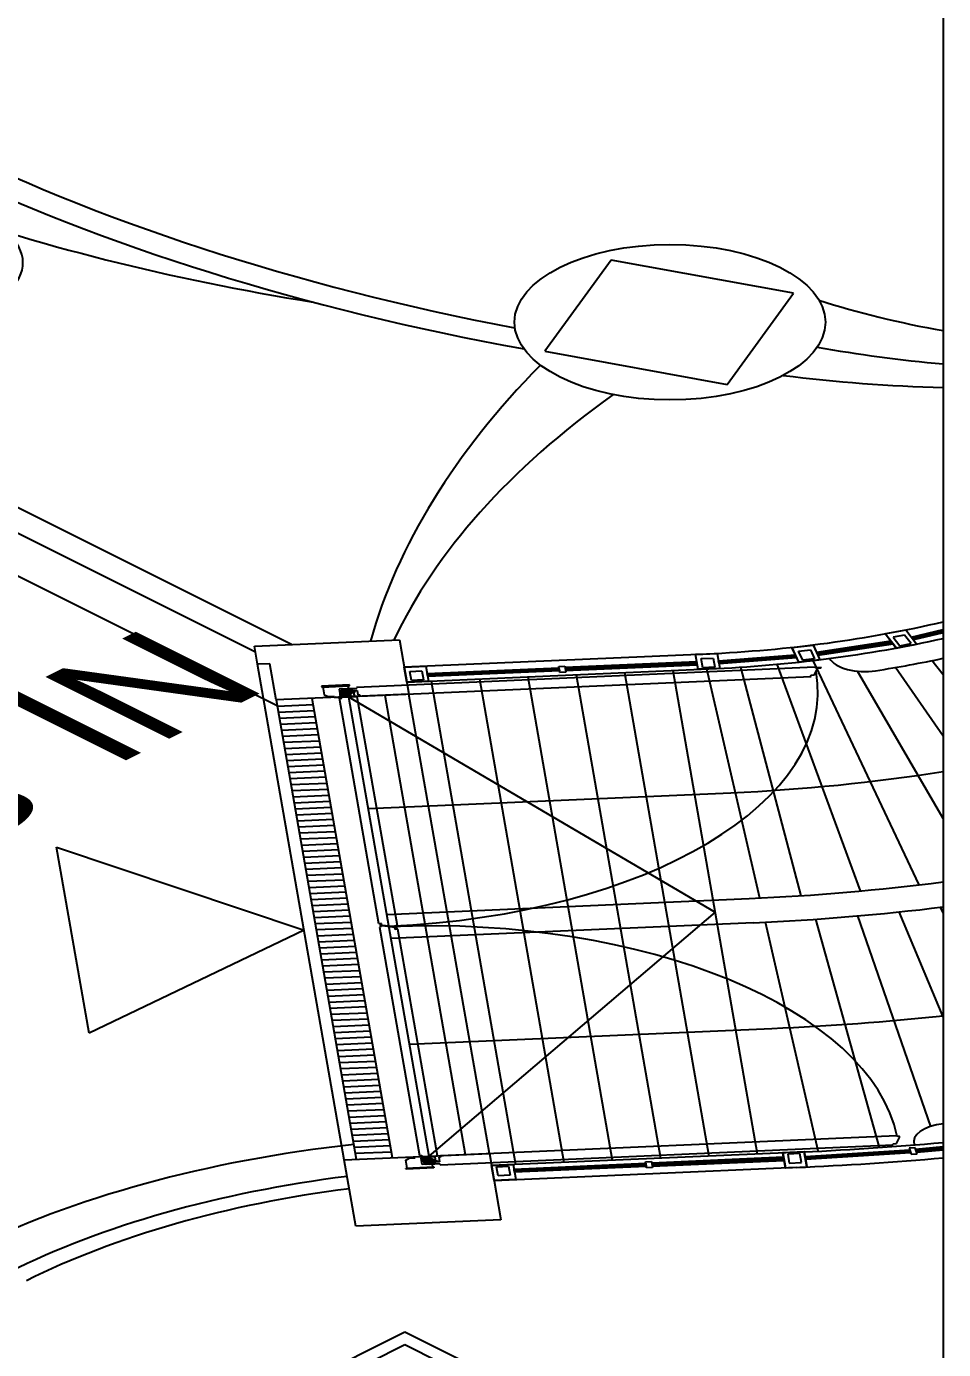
# Model space of a CAD drawing. Header units: millimetres. Extents: x 29838256 to 30236675, y -914750 to -833241.
# Drawn here: x 30054368 to 30061928, y -859853 to -848947 of the extents above; entities that cross this region are included whole.
import ezdxf
from ezdxf.enums import TextEntityAlignment as Align

# ---------------------------------------------------------------- set-up
doc = ezdxf.new("R2010")
doc.units = ezdxf.units.MM
doc.header["$LTSCALE"] = 600
doc.header["$MEASUREMENT"] = 0
doc.linetypes.add('CENTER', pattern=[2, 1.25, -0.25, 0.25, -0.25])
doc.linetypes.add('HIDDEN', pattern=[2, 1, -1])
doc.layers.add('e-plan', color=9, linetype='CONTINUOUS')
doc.layers.add('e-text-box', color=7, linetype='CONTINUOUS')
doc.styles.add('돋움', font='Dotum.TTF')

msp = doc.modelspace()

# ---------------------------------------------------------------- linework, layer by layer
at = {"layer": 'e-plan', "extrusion": (0, -0.866025, 0.5)}
for p, q in [((30056256.2, -854104.6, -3067.8), (30043734.7, -847843.9, 7776.2)), ((30056434, -854547.2, -3834.3), (30043381.1, -848020.7, 7469.9)), ((30056553.7, -854041.2, -2957.9), (30050174, -850851.4, 2567)), ((30061617, -853921.8, -2751.1), (30061448.9, -853954.1, -2807)), ((30061448.9, -853954.1, -2807), (30061538.5, -854070.8, -3009.2)), ((30061616.3, -853922.6, -2752.5), (30061450.5, -853954.4, -2807.6)), ((30061450.5, -853954.4, -2807.6), (30061539.2, -854070, -3007.8)), ((30061606.5, -853964, -2824.2), (30061513.2, -853981.9, -2855.2)), ((30061660.3, -854034, -2945.5), (30061606.5, -853964, -2824.2)), ((30061705.1, -854038.2, -2952.7), (30061616.3, -853922.6, -2752.5)), ((30061706.6, -854038.5, -2953.3), (30061617, -853921.8, -2751.1)), ((30061661.8, -853980.1, -2852.2), (30061925.2, -853918.7, -2745.8)), ((30061669.7, -853990.7, -2870.5), (30061925.2, -853931.1, -2767.3)), ((30061925.2, -853933.9, -2772.1), (30061671.8, -853993, -2874.4)), ((30061925.2, -853946.3, -2793.6), (30061679.7, -854003.5, -2892.7)), ((30056247.5, -854054.6, -2981.1), (30057443.1, -854002.3, -2890.5)), ((30056273.6, -854204, -3240), (30056247.5, -854054.6, -2981.1)), ((30057443.1, -854002.3, -2890.5), (30057521.5, -854450.7, -3667.1)), ((30060677.8, -854065.4, -2999.8), (30060853.3, -854045.1, -2964.7)), ((30060734.1, -854187.2, -3210.8), (30060677.8, -854065.4, -2999.8)), ((30060679.3, -854065.8, -3000.6), (30060852.4, -854045.8, -2966)), ((30060735, -854186.5, -3209.5), (30060679.3, -854065.8, -3000.6)), ((30060852.4, -854045.8, -2966), (30060908.1, -854166.5, -3174.9)), ((30060853.3, -854045.1, -2964.7), (30060909.5, -854166.9, -3175.7)), ((30061493.7, -854012.4, -2908), (30060881.4, -854106, -3070.2)), ((30061501.9, -854022.9, -2926.2), (30060886.3, -854117, -3089.2)), ((30060887.7, -854119.4, -3093.4), (30061503.4, -854025.3, -2930.4)), ((30060892.7, -854130.4, -3112.5), (30061511.7, -854035.8, -2948.6)), ((30061511.7, -854035.8, -2948.6), (30061493.7, -854012.4, -2908)), ((30061503.4, -854025.3, -2930.4), (30061501.9, -854022.9, -2926.2)), ((30061513.2, -853981.9, -2855.2), (30061566.9, -854051.9, -2976.5)), ((30061538.5, -854070.8, -3009.2), (30061706.6, -854038.5, -2953.3)), ((30061539.2, -854070, -3007.8), (30061705.1, -854038.2, -2952.7)), ((30061566.9, -854051.9, -2976.5), (30061660.3, -854034, -2945.5)), ((30061679.7, -854003.5, -2892.7), (30061661.8, -853980.1, -2852.2)), ((30061671.8, -853993, -2874.4), (30061669.7, -853990.7, -2870.5)), ((30057482.3, -854226.5, -3278.8), (30059972.9, -854117.5, -3090.1)), ((30059883.3, -854121.9, -3097.8), (30060062.6, -854114.1, -3084.2)), ((30059905.1, -854246.5, -3313.5), (30059883.3, -854121.9, -3097.8)), ((30059884.6, -854122.5, -3098.7), (30060061.6, -854114.7, -3085.3)), ((30059906.2, -854245.8, -3312.3), (30059884.6, -854122.5, -3098.7)), ((30059929.7, -854157.5, -3159.5), (30060029.3, -854153.2, -3151.9)), ((30059942.8, -854232.3, -3288.9), (30059929.7, -854157.5, -3159.5)), ((30060029.3, -854153.2, -3151.9), (30060042.4, -854227.9, -3281.3)), ((30060061.6, -854114.7, -3085.3), (30060083.1, -854238.1, -3298.9)), ((30060062.6, -854114.1, -3084.2), (30060084.4, -854238.6, -3299.9)), ((30060073.5, -854176.3, -3192), (30060706, -854126.2, -3105.2)), ((30060077.9, -854201.3, -3235.2), (30060073.5, -854176.3, -3192)), ((30060075.3, -854187.6, -3211.5), (30060711.2, -854137.2, -3124.2)), ((30060712, -854139.7, -3128.5), (30060076.1, -854190, -3215.7)), ((30060717.2, -854150.7, -3147.5), (30060077.9, -854201.3, -3235.2)), ((30060706, -854126.2, -3105.2), (30060717.2, -854150.7, -3147.5)), ((30060711.2, -854137.2, -3124.2), (30060712, -854139.7, -3128.5)), ((30060733.7, -854097.4, -3055.3), (30060831.2, -854086.2, -3035.8)), ((30060767.5, -854170.5, -3181.9), (30060733.7, -854097.4, -3055.3)), ((30060909.5, -854166.9, -3175.7), (30060734.1, -854187.2, -3210.8)), ((30060908.1, -854166.5, -3174.9), (30060735, -854186.5, -3209.5)), ((30060864.9, -854159.2, -3162.4), (30060767.5, -854170.5, -3181.9)), ((30060831.2, -854086.2, -3035.8), (30060864.9, -854159.2, -3162.4)), ((30061727.9, -856022.2, -6389.1), (30060853, -854172.9, -3186.1)), ((30060881.4, -854106, -3070.2), (30060892.7, -854130.4, -3112.5)), ((30060886.3, -854117, -3089.2), (30060887.7, -854119.4, -3093.4)), ((30061925.2, -854290.3, -3389.3), (30061831.5, -854174.2, -3188.4)), ((30056373.2, -854199.7, -3232.4), (30056273.6, -854204, -3240)), ((30056988.4, -858289.1, -10315.5), (30056273.6, -854204, -3240)), ((30056425.5, -854498.6, -3750.2), (30056373.2, -854199.7, -3232.4)), ((30060868.4, -854229, -3283.1), (30057089.7, -854394.3, -3569.4)), ((30057482.4, -854227, -3279.7), (30057661.7, -854219.1, -3266.1)), ((30057504.2, -854351.5, -3495.4), (30057482.4, -854227, -3279.7)), ((30057483.7, -854227.5, -3280.6), (30057660.7, -854219.8, -3267.2)), ((30057505.3, -854350.8, -3494.3), (30057483.7, -854227.5, -3280.6)), ((30057504.1, -854351, -3494.6), (30059994.7, -854242.1, -3305.9)), ((30057528.8, -854262.6, -3341.4), (30057628.4, -854258.2, -3333.8)), ((30057541.9, -854337.3, -3470.8), (30057528.8, -854262.6, -3341.4)), ((30057628.4, -854258.2, -3333.8), (30057641.5, -854332.9, -3463.2)), ((30057660.7, -854219.8, -3267.2), (30057682.2, -854343.1, -3480.9)), ((30057661.7, -854219.1, -3266.1), (30057683.5, -854343.7, -3481.8)), ((30057672.6, -854281.4, -3373.9), (30058758.2, -854234, -3291.8)), ((30057677, -854306.3, -3417.1), (30057672.6, -854281.4, -3373.9)), ((30057674.6, -854292.6, -3393.4), (30058760.1, -854245.2, -3311.2)), ((30058760.6, -854247.7, -3315.6), (30057675, -854295.1, -3397.7)), ((30058762.5, -854258.9, -3335), (30057677, -854306.3, -3417.1)), ((30058756, -854221.5, -3270.2), (30058805.8, -854219.3, -3266.5)), ((30058764.7, -854271.3, -3356.5), (30058756, -854221.5, -3270.2)), ((30058758.2, -854234, -3291.8), (30058762.5, -854258.9, -3335)), ((30058760.1, -854245.2, -3311.2), (30058760.6, -854247.7, -3315.6)), ((30058814.5, -854269.2, -3352.8), (30058764.7, -854271.3, -3356.5)), ((30058805.8, -854219.3, -3266.5), (30058814.5, -854269.2, -3352.8)), ((30059893.5, -854184.2, -3205.7), (30058808, -854231.8, -3288)), ((30058808, -854231.8, -3288), (30058812.4, -854256.7, -3331.2)), ((30059895.5, -854195.4, -3225.1), (30058810, -854243, -3307.5)), ((30058810, -854243, -3307.5), (30058810.4, -854245.5, -3311.8)), ((30058810.4, -854245.5, -3311.8), (30059895.9, -854197.9, -3229.4)), ((30058812.4, -854256.7, -3331.2), (30059897.9, -854209.1, -3248.8)), ((30058899, -854290, -3388.8), (30059595.7, -858275.4, -10291.9)), ((30059297.6, -854272.6, -3358.7), (30059994.3, -858258, -10261.7)), ((30059696.1, -854255.1, -3328.5), (30060392.8, -858240.6, -10231.5)), ((30059897.9, -854209.1, -3248.8), (30059893.5, -854184.2, -3205.7)), ((30059895.9, -854197.9, -3229.4), (30059895.5, -854195.4, -3225.1)), ((30060084.4, -854238.6, -3299.9), (30059905.1, -854246.5, -3313.5)), ((30060083.1, -854238.1, -3298.9), (30059906.2, -854245.8, -3312.3)), ((30060042.4, -854227.9, -3281.3), (30059942.8, -854232.3, -3288.9)), ((30060413.9, -856131.1, -6577.8), (30059976.4, -854241.4, -3304.7)), ((30060076.1, -854190, -3215.7), (30060075.3, -854187.6, -3211.5)), ((30060754, -856111.7, -6544.1), (30060256.7, -854227.7, -3281)), ((30061243.2, -856073.1, -6477.3), (30060556.3, -854204.1, -3240.1)), ((30060834.5, -854293.7, -3395.3), (30060864.4, -854292.4, -3393)), ((30060863.9, -854289.4, -3387.8), (30060890, -854238.1, -3298.9)), ((30060864.4, -854292.4, -3393), (30060863.9, -854289.4, -3387.8)), ((30060869.1, -854233.3, -3290.7), (30060868.4, -854229, -3283.1)), ((30060920.1, -854231.1, -3286.9), (30060869.1, -854233.3, -3290.7)), ((30060889.6, -854235.6, -3294.6), (30060920.7, -854234.2, -3292.2)), ((30060890, -854238.1, -3298.9), (30060889.6, -854235.6, -3294.6)), ((30060920.7, -854234.2, -3292.2), (30060920.1, -854231.1, -3286.9)), ((30061925.2, -855474.6, -5440.7), (30061220.2, -854261.7, -3339.8)), ((30061925.2, -854796, -4265.2), (30061533.3, -854230.1, -3285.1)), ((30057029.9, -854374.3, -3534.8), (30056800.8, -854384.3, -3552.2)), ((30056800.8, -854384.3, -3552.2), (30056802.1, -854391.8, -3565.1)), ((30056802.1, -854391.8, -3565.1), (30057031.3, -854381.8, -3547.8)), ((30056812.1, -854391.3, -3564.4), (30056823.4, -854456.1, -3676.6)), ((30057030, -854432, -3634.8), (30057021.3, -854382.2, -3548.5)), ((30057031.3, -854381.8, -3547.8), (30057029.9, -854374.3, -3534.8)), ((30057089.7, -854394.3, -3569.4), (30057091.4, -854404.2, -3586.7)), ((30057117.3, -854466.3, -3694.3), (30060836.3, -854303.7, -3412.5)), ((30057683.5, -854343.7, -3481.8), (30057504.2, -854351.5, -3495.4)), ((30057682.2, -854343.1, -3480.9), (30057505.3, -854350.8, -3494.3)), ((30057641.5, -854332.9, -3463.2), (30057541.9, -854337.3, -3470.8)), ((30057675, -854295.1, -3397.7), (30057674.6, -854292.6, -3393.4)), ((30057703.4, -854342.3, -3479.5), (30058400.1, -858327.8, -10382.5)), ((30058101.9, -854324.8, -3449.2), (30058798.6, -858310.3, -10352.2)), ((30058500.5, -854307.4, -3419), (30059197.2, -858292.9, -10322)), ((30060836.3, -854303.7, -3412.5), (30060834.5, -854293.7, -3395.3)), ((30057521.5, -854450.7, -3667.1), (30056425.5, -854498.6, -3750.2)), ((30056425.5, -854498.6, -3750.2), (30057087.4, -858284.8, -10308)), ((30057386.6, -858271.7, -10285.4), (30056724.1, -854485.5, -3727.5)), ((30056823.4, -854456.1, -3676.6), (30056855.9, -854469.7, -3700.2)), ((30056855.9, -854469.7, -3700.2), (30056905.7, -854467.6, -3696.4)), ((30056905.7, -854467.6, -3696.4), (30056907.5, -854477.5, -3713.7)), ((30056907.5, -854477.5, -3713.7), (30056957.3, -854475.3, -3709.9)), ((30057011.7, -854407.7, -3592.7), (30056945.9, -854410.6, -3597.7)), ((30056945.9, -854410.6, -3597.7), (30056954.7, -854460.4, -3684)), ((30056948.6, -854483.3, -3723.6), (30056968.5, -854482.4, -3722.1)), ((30057274, -856342.7, -6944.3), (30056948.6, -854483.3, -3723.6)), ((30056952.9, -854450.4, -3666.8), (30057002.7, -854448.3, -3663)), ((30056957.3, -854475.3, -3709.9), (30056952.9, -854450.4, -3666.8)), ((30057020.4, -854457.5, -3679), (30056954.7, -854460.4, -3684)), ((30056957.3, -854475.3, -3709.9), (30056957.3, -854475.3, -3709.9)), ((30056976.8, -854409.2, -3595.4), (30056963.2, -854417.4, -3609.5)), ((30056963.2, -854417.4, -3609.5), (30056972, -854467.7, -3696.6)), ((30056967.2, -854474.9, -3709.1), (30057092.8, -854469.4, -3699.6)), ((30056968.5, -854482.4, -3722.1), (30056967.2, -854474.9, -3709.1)), ((30056972, -854467.7, -3696.6), (30057071.6, -854463.3, -3689.1)), ((30057091.4, -854404.2, -3586.7), (30056976.8, -854409.2, -3595.4)), ((30057001.7, -854408.1, -3593.5), (30057046.6, -854406.2, -3590.1)), ((30057002.7, -854448.3, -3663), (30057030, -854432, -3634.8)), ((30057020.4, -854457.5, -3679), (30057040.3, -854456.7, -3677.5)), ((30057023.4, -854472.4, -3704.9), (30060044.5, -856247.9, -6780)), ((30057023.4, -854472.4, -3704.9), (30057685.2, -858258.7, -10262.8)), ((30057040.3, -854456.7, -3677.5), (30057043, -854471.6, -3703.4)), ((30057046.6, -854406.2, -3590.1), (30057062.8, -854413, -3601.9)), ((30057062.8, -854413, -3601.9), (30057072.9, -854470.3, -3701.1)), ((30057064.1, -854420.5, -3614.8), (30057094, -854419.2, -3612.6)), ((30057071.6, -854463.3, -3689.1), (30057064.1, -854420.5, -3614.8)), ((30057092.8, -854469.4, -3699.6), (30057423.4, -856358.8, -6972.1)), ((30057094, -854419.2, -3612.6), (30057100.7, -854457, -3678.2)), ((30057100.7, -854457, -3678.2), (30057115.6, -854456.4, -3677)), ((30057115.6, -854456.4, -3677), (30057117.3, -854466.3, -3694.3)), ((30057322.3, -854459.4, -3682.2), (30057984.1, -858245.6, -10240.1)), ((30058184, -858236.8, -10225), (30057521.5, -854450.7, -3667.1)), ((30056434.3, -854548.4, -3836.5), (30056733.2, -854535.3, -3813.8)), ((30056443, -854598.2, -3922.7), (30056741.9, -854585.2, -3900.1)), ((30056451.7, -854648, -4009), (30056750.6, -854635, -3986.4)), ((30056460.4, -854697.9, -4095.3), (30056759.3, -854684.8, -4072.7)), ((30056469.1, -854747.7, -4181.6), (30056768, -854734.6, -4159)), ((30056477.8, -854797.5, -4267.9), (30056776.7, -854784.4, -4245.3)), ((30056486.5, -854847.3, -4354.2), (30056785.4, -854834.3, -4331.6)), ((30056495.2, -854897.1, -4440.5), (30056794.1, -854884.1, -4417.8)), ((30056503.9, -854947, -4526.8), (30056802.8, -854933.9, -4504.1)), ((30056512.6, -854996.8, -4613), (30056811.5, -854983.7, -4590.4)), ((30056521.3, -855046.6, -4699.3), (30056820.3, -855033.5, -4676.7)), ((30056530.1, -855096.4, -4785.6), (30056829, -855083.4, -4763)), ((30056538.8, -855146.2, -4871.9), (30056837.7, -855133.2, -4849.3)), ((30056547.5, -855196.1, -4958.2), (30056846.4, -855183, -4935.6)), ((30056556.2, -855245.9, -5044.5), (30056855.1, -855232.8, -5021.9)), ((30057184.5, -855394.1, -5301.2), (30060173.4, -855263.3, -5074.8)), ((30056564.9, -855295.7, -5130.8), (30056863.8, -855282.6, -5108.1)), ((30056573.6, -855345.5, -5217.1), (30056872.5, -855332.4, -5194.4)), ((30056582.3, -855395.3, -5303.3), (30056881.2, -855382.3, -5280.7)), ((30056591, -855445.1, -5389.6), (30056889.9, -855432.1, -5367)), ((30056599.7, -855495, -5475.9), (30056898.6, -855481.9, -5453.3)), ((30056608.4, -855544.8, -5562.2), (30056907.3, -855531.7, -5539.6)), ((30056617.1, -855594.6, -5648.5), (30056916, -855581.5, -5625.9)), ((30056625.8, -855644.4, -5734.8), (30056924.8, -855631.4, -5712.2)), ((30056634.6, -855694.2, -5821.1), (30056933.5, -855681.2, -5798.4)), ((30054885.1, -857245.5, -8508), (30054616.9, -855713.1, -5853.7)), ((30054616.9, -855713.1, -5853.7), (30056657.1, -856395.9, -7036.4)), ((30056643.3, -855744.1, -5907.4), (30056942.2, -855731, -5884.7)), ((30056652, -855793.9, -5993.6), (30056950.9, -855780.8, -5971)), ((30056660.7, -855843.7, -6079.9), (30056959.6, -855830.6, -6057.3)), ((30056669.4, -855893.5, -6166.2), (30056968.3, -855880.4, -6143.6)), ((30056678.1, -855943.3, -6252.5), (30056977, -855930.3, -6229.9)), ((30056686.8, -855993.1, -6338.8), (30056985.7, -855980.1, -6316.2)), ((30056695.5, -856043, -6425.1), (30056994.4, -856029.9, -6402.5)), ((30056704.2, -856092.8, -6511.4), (30057003.1, -856079.7, -6488.8)), ((30056712.9, -856142.6, -6597.7), (30057011.8, -856129.5, -6575)), ((30057336.8, -856265.8, -6811), (30060325.9, -856135.2, -6584.8)), ((30060325.9, -856135.2, -6584.8), (30060325.9, -856135.2, -6584.8)), ((30056721.6, -856192.4, -6684), (30057020.6, -856179.4, -6661.3)), ((30056730.4, -856242.2, -6770.2), (30057029.3, -856229.2, -6747.6)), ((30060044.5, -856247.9, -6780), (30057685.2, -858258.7, -10262.8)), ((30061925.2, -857110.8, -8274.6), (30061562.8, -856245.5, -6776)), ((30061925.2, -856252.7, -6788.4), (30061902.7, -856206.9, -6709)), ((30056739.1, -856292.1, -6856.5), (30057038, -856279, -6833.9)), ((30056747.8, -856341.9, -6942.8), (30057046.7, -856328.8, -6920.2)), ((30057293.9, -856341.8, -6942.8), (30057274, -856342.7, -6944.3)), ((30057289.7, -856346.4, -6950.7), (30057283.5, -856346.7, -6951.2)), ((30057283.5, -856346.7, -6951.2), (30057287.9, -856372.2, -6995.4)), ((30057292.4, -856362, -6977.6), (30057289.7, -856346.4, -6950.7)), ((30057303.4, -856361.5, -6976.8), (30057292.4, -856362, -6977.6)), ((30057296.5, -856356.8, -6968.6), (30057293.9, -856341.8, -6942.8)), ((30057302.5, -856356.5, -6968.2), (30057296.5, -856356.8, -6968.6)), ((30057405.2, -856369.6, -6990.8), (30057302.5, -856356.5, -6968.2)), ((30057406.1, -856374.6, -6999.5), (30057303.4, -856361.5, -6976.8)), ((30060360.8, -856334.4, -6929.9), (30057371.7, -856465.1, -7156.2)), ((30057423.4, -856358.8, -6972.1), (30057414.6, -856359.1, -6972.7)), ((30057414.6, -856359.1, -6972.7), (30057419.1, -856384.7, -7016.9)), ((30060360.8, -856334.4, -6929.9), (30060360.8, -856334.4, -6929.9)), ((30060896, -858214.1, -10185.5), (30060459.9, -856329.9, -6922)), ((30061399.2, -858187.5, -10139.5), (30060876, -856305.3, -6879.5)), ((30061824.1, -858013.2, -9837.6), (30061220.4, -856278.4, -6832.8)), ((30056657.1, -856395.9, -7036.4), (30054885.1, -857245.5, -8508)), ((30056756.5, -856391.7, -7029.1), (30057055.4, -856378.6, -7006.5)), ((30056765.2, -856441.5, -7115.4), (30057064.1, -856428.4, -7092.8)), ((30057287.9, -856372.2, -6995.4), (30057279.2, -856372.6, -6996)), ((30057279.2, -856372.6, -6996), (30057608.5, -858254.5, -10255.5)), ((30057410.2, -856369.4, -6990.5), (30057405.2, -856369.6, -6990.8)), ((30057408.7, -856389.5, -7025.4), (30057406.1, -856374.6, -6999.5)), ((30057428.6, -856388.7, -7023.8), (30057408.7, -856389.5, -7025.4)), ((30057412.9, -856384.9, -7017.4), (30057410.2, -856369.4, -6990.5)), ((30057419.1, -856384.7, -7016.9), (30057412.9, -856384.9, -7017.4)), ((30057755.3, -858255.6, -10257.5), (30057428.6, -856388.7, -7023.8)), ((30056773.9, -856491.3, -7201.7), (30057072.8, -856478.3, -7179.1)), ((30056782.6, -856541.1, -7288), (30057081.5, -856528.1, -7265.3)), ((30056791.3, -856591, -7374.3), (30057090.2, -856577.9, -7351.6)), ((30056800, -856640.8, -7460.5), (30057098.9, -856627.7, -7437.9)), ((30056808.7, -856690.6, -7546.8), (30057107.6, -856677.5, -7524.2)), ((30056817.4, -856740.4, -7633.1), (30057116.4, -856727.4, -7610.5)), ((30056826.2, -856790.2, -7719.4), (30057125.1, -856777.2, -7696.8)), ((30056834.9, -856840.1, -7805.7), (30057133.8, -856827, -7783.1)), ((30056843.6, -856889.9, -7892), (30057142.5, -856876.8, -7869.4)), ((30056852.3, -856939.7, -7978.3), (30057151.2, -856926.6, -7955.6)), ((30056861, -856989.5, -8064.6), (30057159.9, -856976.4, -8041.9)), ((30056869.7, -857039.3, -8150.8), (30057168.6, -857026.3, -8128.2)), ((30056878.4, -857089.1, -8237.1), (30057177.3, -857076.1, -8214.5)), ((30056887.1, -857139, -8323.4), (30057186, -857125.9, -8300.8)), ((30056895.8, -857188.8, -8409.7), (30057194.7, -857175.7, -8387.1)), ((30056904.5, -857238.6, -8496), (30057203.4, -857225.5, -8473.4)), ((30057524.1, -857337, -8666.4), (30060513.3, -857206.3, -8440)), ((30056913.2, -857288.4, -8582.3), (30057212.1, -857275.4, -8559.7)), ((30056921.9, -857338.2, -8668.6), (30057220.9, -857325.2, -8645.9)), ((30056930.7, -857388.1, -8754.9), (30057229.6, -857375, -8732.2)), ((30056939.4, -857437.9, -8841.2), (30057238.3, -857424.8, -8818.5)), ((30056948.1, -857487.7, -8927.4), (30057247, -857474.6, -8904.8)), ((30056956.8, -857537.5, -9013.7), (30057255.7, -857524.5, -8991.1)), ((30056965.5, -857587.3, -9100), (30057264.4, -857574.3, -9077.4)), ((30056974.2, -857637.2, -9186.3), (30057273.1, -857624.1, -9163.7)), ((30056982.9, -857687, -9272.6), (30057281.8, -857673.9, -9250)), ((30056991.6, -857736.8, -9358.9), (30057290.5, -857723.7, -9336.3)), ((30057000.3, -857786.6, -9445.2), (30057299.2, -857773.5, -9422.5)), ((30057009, -857836.4, -9531.5), (30057307.9, -857823.4, -9508.8)), ((30057017.7, -857886.2, -9617.7), (30057316.7, -857873.2, -9595.1)), ((30057026.5, -857936.1, -9704), (30057325.4, -857923, -9681.4)), ((30057035.2, -857985.9, -9790.3), (30057334.1, -857972.8, -9767.7)), ((30057043.9, -858035.7, -9876.6), (30057342.8, -858022.6, -9854)), ((30057052.6, -858085.5, -9962.9), (30057351.5, -858072.5, -9940.3)), ((30061544.3, -858091.8, -9973.9), (30057780.5, -858256.5, -10259)), ((30061540.3, -858155.3, -10083.7), (30061566.5, -858103.9, -9994.8)), ((30061545, -858096.2, -9981.4), (30061544.3, -858091.8, -9973.9)), ((30061565, -858095.3, -9979.9), (30061545, -858096.2, -9981.4)), ((30061566.5, -858103.9, -9994.8), (30061565, -858095.3, -9979.9)), ((30057061.3, -858135.3, -10049.2), (30057360.2, -858122.3, -10026.6)), ((30057070, -858185.2, -10135.5), (30057368.9, -858172.1, -10112.8)), ((30057778.3, -858329.9, -10386.1), (30061512.2, -858166.5, -10103.2)), ((30060787.2, -858260.5, -10266), (30061649.8, -858206.4, -10172.3)), ((30060790, -858271.7, -10285.4), (30061652.6, -858217.6, -10191.7)), ((30061510.4, -858156.6, -10086), (30061540.3, -858155.3, -10083.7)), ((30061512.2, -858166.5, -10103.2), (30061510.4, -858156.6, -10086)), ((30061694.5, -858190.2, -10144.3), (30061645.1, -858194.2, -10151.1)), ((30061645.1, -858194.2, -10151.1), (30061660.7, -858243.5, -10236.6)), ((30061649.8, -858206.4, -10172.3), (30061656, -858231.3, -10215.3)), ((30061652.6, -858217.6, -10191.7), (30061653.2, -858220.1, -10196)), ((30061710.1, -858239.6, -10229.8), (30061694.5, -858190.2, -10144.3)), ((30061925.2, -858180.8, -10128), (30061697.6, -858202.7, -10165.8)), ((30061697.6, -858202.7, -10165.8), (30061707, -858227.2, -10208.3)), ((30061925.2, -858192.3, -10147.9), (30061701.8, -858213.7, -10184.9)), ((30061701.8, -858213.7, -10184.9), (30061702.8, -858216.2, -10189.2)), ((30061702.8, -858216.2, -10189.2), (30061925.2, -858194.8, -10152.3)), ((30061707, -858227.2, -10208.3), (30061925.2, -858206.3, -10172.1)), ((30056988.4, -858289.1, -10315.5), (30058184, -858236.8, -10225)), ((30057084.3, -858837.1, -11264.7), (30056988.4, -858289.1, -10315.5)), ((30057078.7, -858235, -10221.8), (30057377.6, -858221.9, -10199.1)), ((30057494.6, -858292.1, -10320.7), (30057521.9, -858275.8, -10292.5)), ((30057505.9, -858356.9, -10432.9), (30057494.6, -858292.1, -10320.7)), ((30057521.9, -858275.8, -10292.5), (30057571.7, -858273.7, -10288.8)), ((30057570, -858263.7, -10271.5), (30057619.8, -858261.5, -10267.7)), ((30057571.7, -858273.7, -10288.8), (30057570, -858263.7, -10271.5)), ((30057608.5, -858254.5, -10255.5), (30057628.4, -858253.6, -10254)), ((30057619.8, -858261.5, -10267.7), (30057619.8, -858261.5, -10267.7)), ((30057619.8, -858261.5, -10267.7), (30057624.1, -858286.4, -10310.9)), ((30057688.1, -858273.6, -10288.6), (30057622.4, -858276.5, -10293.6)), ((30057631.1, -858326.3, -10379.9), (30057622.4, -858276.5, -10293.6)), ((30057624.1, -858286.4, -10310.9), (30057673.9, -858284.2, -10307.1)), ((30057628.4, -858253.6, -10254), (30057629.7, -858261.1, -10267)), ((30057629.7, -858261.1, -10267), (30057755.3, -858255.6, -10257.5)), ((30057696.9, -858323.4, -10374.9), (30057631.1, -858326.3, -10379.9)), ((30057736.6, -858263.4, -10271.1), (30057636.9, -858267.8, -10278.6)), ((30057636.9, -858267.8, -10278.6), (30057645.7, -858318.1, -10365.8)), ((30057645.7, -858318.1, -10365.8), (30057662, -858324.9, -10377.6)), ((30057662, -858324.9, -10377.6), (30057776.6, -858319.9, -10368.9)), ((30057673.9, -858284.2, -10307.1), (30057706.5, -858297.9, -10330.7)), ((30057686.9, -858323.8, -10375.7), (30057731.7, -858321.9, -10372.3)), ((30057688.1, -858273.6, -10288.6), (30057708.1, -858272.7, -10287.1)), ((30057708.1, -858272.7, -10287.1), (30057705.5, -858257.8, -10261.2)), ((30057706.5, -858297.9, -10330.7), (30057715.2, -858347.7, -10417)), ((30057731.7, -858321.9, -10372.3), (30057745.4, -858313.7, -10358.2)), ((30057745.4, -858313.7, -10358.2), (30057735.3, -858256.5, -10259)), ((30057744.1, -858306.3, -10345.3), (30057736.6, -858263.4, -10271.1)), ((30057774, -858305, -10343), (30057744.1, -858306.3, -10345.3)), ((30057782.3, -858266.5, -10276.3), (30057767.3, -858267.1, -10277.4)), ((30057767.3, -858267.1, -10277.4), (30057774, -858305, -10343)), ((30057776.6, -858319.9, -10368.9), (30057778.3, -858329.9, -10386.1)), ((30057780.5, -858256.5, -10259), (30057782.3, -858266.5, -10276.3)), ((30058184, -858236.8, -10225), (30058279.9, -858784.8, -11174.1)), ((30060692, -858227.5, -10208.9), (30058201.5, -858336.5, -10397.6)), ((30058387.3, -858365.4, -10447.6), (30059472.8, -858318, -10365.5)), ((30059470.6, -858305.5, -10343.9), (30059520.4, -858303.3, -10340.2)), ((30059479.3, -858355.3, -10430.2), (30059470.6, -858305.5, -10343.9)), ((30059472.8, -858318, -10365.5), (30059477.1, -858342.9, -10408.7)), ((30059520.4, -858303.3, -10340.2), (30059529.1, -858353.2, -10426.5)), ((30060608.2, -858268.4, -10279.6), (30059522.6, -858315.8, -10361.8)), ((30059522.6, -858315.8, -10361.8), (30059526.9, -858340.7, -10404.9)), ((30060610.1, -858279.6, -10299), (30059524.6, -858327, -10381.2)), ((30059524.6, -858327, -10381.2), (30059525, -858329.5, -10385.5)), ((30059525, -858329.5, -10385.5), (30060610.6, -858282.1, -10303.4)), ((30059526.9, -858340.7, -10404.9), (30060612.5, -858293.3, -10322.8)), ((30060781, -858223.2, -10201.3), (30060601.6, -858231, -10214.9)), ((30060601.6, -858231, -10214.9), (30060623.4, -858355.6, -10430.6)), ((30060779.9, -858223.8, -10202.5), (30060602.9, -858231.6, -10215.9)), ((30060602.9, -858231.6, -10215.9), (30060624.5, -858354.9, -10429.5)), ((30060612.5, -858293.3, -10322.8), (30060608.2, -858268.4, -10279.6)), ((30060610.6, -858282.1, -10303.4), (30060610.1, -858279.6, -10299)), ((30060743.3, -858237.4, -10225.9), (30060643.7, -858241.7, -10233.5)), ((30060643.7, -858241.7, -10233.5), (30060656.7, -858316.5, -10362.9)), ((30060656.7, -858316.5, -10362.9), (30060756.4, -858312.1, -10355.4)), ((30060756.4, -858312.1, -10355.4), (30060743.3, -858237.4, -10225.9)), ((30060801.4, -858347.2, -10416.1), (30060779.9, -858223.8, -10202.5)), ((30060802.7, -858347.7, -10417.1), (30060781, -858223.2, -10201.3)), ((30060793.5, -858285.3, -10309), (30060787.2, -858260.5, -10266)), ((30060790.7, -858274.2, -10289.7), (30060790, -858271.7, -10285.4)), ((30061653.2, -858220.1, -10196), (30060790.7, -858274.2, -10289.7)), ((30061656, -858231.3, -10215.3), (30060793.5, -858285.3, -10309)), ((30061660.7, -858243.5, -10236.6), (30061710.1, -858239.6, -10229.8)), ((30057496, -858357.3, -10433.6), (30057725.1, -858347.3, -10416.3)), ((30057497.3, -858364.8, -10446.6), (30057496, -858357.3, -10433.6)), ((30057726.4, -858354.7, -10429.2), (30057497.3, -858364.8, -10446.6)), ((30057725.1, -858347.3, -10416.3), (30057726.4, -858354.7, -10429.2)), ((30058201.4, -858335.9, -10396.5), (30058380.7, -858328, -10382.9)), ((30058223.1, -858460.4, -10612.2), (30058201.4, -858335.9, -10396.5)), ((30058202.7, -858336.4, -10397.4), (30058379.6, -858328.7, -10384.1)), ((30058224.2, -858459.7, -10611.1), (30058202.7, -858336.4, -10397.4)), ((30060713.8, -858352.1, -10424.6), (30058223.3, -858461, -10613.3)), ((30058243.4, -858346.6, -10415), (30058343.1, -858342.2, -10407.5)), ((30058256.5, -858421.3, -10544.5), (30058243.4, -858346.6, -10415)), ((30058356.1, -858416.9, -10536.9), (30058256.5, -858421.3, -10544.5)), ((30058343.1, -858342.2, -10407.5), (30058356.1, -858416.9, -10536.9)), ((30058379.6, -858328.7, -10384.1), (30058401.2, -858452, -10597.7)), ((30058380.7, -858328, -10382.9), (30058402.5, -858452.6, -10598.6)), ((30058391.6, -858390.3, -10490.8), (30058387.3, -858365.4, -10447.6)), ((30058389.2, -858376.6, -10467.1), (30059474.7, -858329.2, -10384.9)), ((30058389.6, -858379.1, -10471.4), (30058389.2, -858376.6, -10467.1)), ((30059475.2, -858331.7, -10389.2), (30058389.6, -858379.1, -10471.4)), ((30059477.1, -858342.9, -10408.7), (30058391.6, -858390.3, -10490.8)), ((30059474.7, -858329.2, -10384.9), (30059475.2, -858331.7, -10389.2)), ((30059529.1, -858353.2, -10426.5), (30059479.3, -858355.3, -10430.2)), ((30060623.4, -858355.6, -10430.6), (30060802.7, -858347.7, -10417.1)), ((30060624.5, -858354.9, -10429.5), (30060801.4, -858347.2, -10416.1)), ((30058402.5, -858452.6, -10598.6), (30058223.1, -858460.4, -10612.2)), ((30058401.2, -858452, -10597.7), (30058224.2, -858459.7, -10611.1)), ((30058279.9, -858784.8, -11174.1), (30057084.3, -858837.1, -11264.7)), ((30056532.8, -860183.6, -13596.9), (30057487.6, -859706.3, -12770.1)), ((30057487.6, -859706.3, -12770.1), (30060843.1, -861384, -15676)), ((30056638.9, -860236.7, -13688.8), (30057487.6, -859812.3, -12953.8)), ((30057487.6, -859812.3, -12953.8), (30060737, -861437, -15767.9))]:
    msp.add_line(p, q, dxfattribs=at)
at = {"layer": 'e-plan', "ltscale": 0.5, "extrusion": (0, -0.866025, 0.5)}
for p, q in [((30059188.5, -850872.2, 2531), (30058641.2, -851624.1, 1228.7)), ((30060692.3, -851145.9, 2057), (30059188.5, -850872.2, 2531)), ((30060144.9, -851897.7, 754.7), (30060692.3, -851145.9, 2057)), ((30058641.2, -851624.1, 1228.7), (30060144.9, -851897.7, 754.7))]:
    msp.add_line(p, q, dxfattribs=at)
at = {"layer": 'e-plan', "linetype": 'CENTER', "ltscale": 10, "extrusion": (0, -0.866025, 0.5)}
for p, q in [((30057010.5, -854400.9, -3580.9), (30057021.6, -854464.3, -3690.8)), ((30056952.6, -854435.4, -3640.7), (30057079.5, -854429.8, -3631.1)), ((30057629.1, -858301.3, -10336.6), (30057755.9, -858295.7, -10327)), ((30057698.1, -858330.2, -10386.7), (30057687, -858266.8, -10276.8))]:
    msp.add_line(p, q, dxfattribs=at)
at = {"layer": 'e-plan', "extrusion": (0, -0.866025, 0.5)}
msp.add_circle((30059673.1, -424268.8, 738142.4), 1281.6, dxfattribs=at)
at = {"layer": 'e-plan', "ltscale": 0.5, "extrusion": (0, -0.866025, 0.5)}
msp.add_circle((30059673.1, -424268.8, 738142.4), 1281.6, dxfattribs=at)
at = {"layer": 'e-plan', "linetype": 'HIDDEN', "ltscale": 20, "extrusion": (0, -0.866025, 0.5)}
for centre, radius in [((30057016.1, -430365.1, 738142.4), 40), ((30057016.1, -430365.1, 738142.4), 25), ((30057692.5, -438096.8, 738142.4), 40), ((30057692.5, -438096.8, 738142.4), 25)]:
    msp.add_circle(centre, radius, dxfattribs=at)
at = {"layer": 'e-plan', "linetype": 'Continuous', "extrusion": (0, -0.866025, 0.5)}
for centre, radius in [((30057016.1, -430365.1, 738142.4), 20), ((30057016.1, -430365.1, 738142.4), 18), ((30057692.5, -438096.8, 738142.4), 20), ((30057692.5, -438096.8, 738142.4), 18)]:
    msp.add_circle(centre, radius, dxfattribs=at)
at = {"layer": 'e-plan', "extrusion": (0, -0.866025, 0.5)}
for centre, radius, start, end in [((30063217.3, -411698.8, 738142.4), 13550.5, 224.62552, 249.14102), ((30063217.3, -411698.8, 738142.4), 13850.5, 226.06581, 249.95549), ((30060362.9, -412621.6, 738142.4), 11884, 234.39356, 252.21336), ((30053339.4, -423286.1, 738142.4), 1000.2, 330.49609, 29.97901), ((30063652.1, -419586.7, 738142.4), 5121.4, 237.48136, 250.29414), ((30062947.7, -419013.4, 738142.4), 6028.7, 250.00128, 260.23504), ((30072060.8, -431612, 738142.4), 15002.5, 153.76748, 172.00508), ((30062289, -418478.7, 738142.4), 6876.2, 255.84344, 266.96758), ((30068876.9, -432206.1, 738142.4), 11791.9, 145.12802, 166.77493), ((30059471.7, -424005.8, 738142.4), 5751, 275, 295.25404), ((30059471.7, -424005.8, 738142.4), 6001, 275, 294.133), ((30061277.5, -429728.7, 738142.4), 300, 196.08078, 287.51333), ((30059471.7, -424005.8, 738142.4), 6301, 287.51333, 292.91635), ((30057016.1, -430365.1, 738142.4), 3875.6, 275, 5), ((30059471.7, -424005.8, 738142.4), 8051.3, 275, 287.74237), ((30059471.7, -424005.8, 738142.4), 9801.6, 275, 284.49646), ((30059471.7, -424005.8, 738142.4), 10201.7, 275, 283.91627), ((30057692.5, -438096.8, 738142.4), 3875.6, 5.99441, 95), ((30059471.7, -424005.8, 738142.4), 11952, 275, 281.84609), ((30061982, -437781.3, 738142.4), 300, 100.328, 189.7141), ((30058470.1, -444173.2, 738142.4), 6501.1, 102.47193, 135), ((30059471.7, -424005.8, 738142.4), 14002.3, 275, 280.0917), ((30059471.7, -424005.8, 738142.4), 14252.4, 275, 279.91285)]:
    msp.add_arc(centre, radius, start, end, dxfattribs=at)
at = {"layer": 'e-plan', "ltscale": 0.5, "extrusion": (0, -0.866025, 0.5)}
for radius, start in [(6001, 104.05849), (5801, 104.37362)]:
    msp.add_arc((30058470.1, -444173.2, 738142.4), radius, start, 135, dxfattribs=at)
at = {"layer": 'e-text-box'}
msp.add_lwpolyline([(30033396.7, -836130.4), (30061925.2, -836130.4), (30061925.2, -875275.1), (30033396.7, -875275.1)], close=True, dxfattribs=at)

# ---------------------------------------------------------------- texts
at = {"layer": 'e-plan', "extrusion": (0, -0.866025, 0.5), "style": '돋움'}
msp.add_text('차량 IN', height=1440.24, rotation=45, dxfattribs=at).set_placement((30056397.1, -431164.6, 737633.1), align=Align.RIGHT)

doc.saveas('drawing.dxf')
